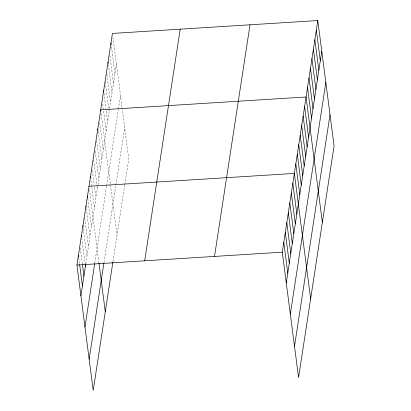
<?xml version="1.0" encoding="UTF-8"?>
<svg xmlns="http://www.w3.org/2000/svg" width="411" height="411" viewBox="0 0 411 411"><rect width="100%" height="100%" fill="white"/><g stroke="black" fill="none" stroke-linecap="round" stroke-linejoin="round"><path stroke-width="0.31" stroke-dasharray="2.06 1.54" d="M85.817 263.77L97.839 185.361M97.931 184.765L109.557 108.925M109.65 108.324L116.426 64.137M94.782 263.025L106.567 186.152M106.66 185.556L118.286 109.716M118.378 109.121L120.485 95.383M103.973 262.537L115.784 185.505M115.876 184.904L124.661 127.58M112.974 261.535L124.692 185.099M124.785 184.503L128.72 158.826L122.17 108.386M112.922 37.185L122.093 107.764M111.458 46.741L114.957 73.692M109.912 55.67L113.493 83.248M108.365 64.594L112.028 92.799M106.901 74.15L110.564 102.354M105.19 81.825L108.612 108.15M108.694 108.776L109.1 111.91M103.973 93.261L107.636 121.466M102.668 104.065L106.172 131.017M101.204 113.621L110.369 184.2M110.451 184.822L117.001 235.262M99.657 122.55L103.238 150.128M98.111 131.479L101.774 159.684M96.647 141.035L100.31 169.234M95.265 151.212L98.846 178.79M93.718 160.141L97.381 188.346M92.331 170.324L94.206 184.739M94.53 187.246L95.917 197.902M90.949 180.506L94.453 207.452M89.403 189.43L98.892 262.495M87.815 198.647L91.478 226.851M86.305 208.495L89.968 236.695M84.794 218.339L88.457 246.543M83.284 228.182L86.947 256.387M81.774 238.026L85.113 263.723M80.268 247.869L82.385 264.165M78.758 257.712L79.57 263.98"/><path stroke-width="0.62" d="M112.881 262.136L93.21 390.45L76.924 265.049L112.434 33.425L317.79 20.55L334.076 145.951L298.566 377.575L282.28 252.174L317.79 20.55M80.91 295.761L85.817 263.77M84.969 327.007L94.684 263.636M89.151 359.204L103.88 263.132M144.687 260.8L180.203 29.176M214.511 256.423L250.022 24.799M286.267 282.886L321.777 51.262M290.325 314.132L325.836 82.508M294.507 346.329L330.018 114.705M88.997 186.296L294.353 173.421L310.639 298.823M76.924 265.049L282.28 252.174M316.326 30.106L320.313 60.818M314.862 39.662L318.849 70.368M313.398 49.212L317.384 79.924M311.934 58.768L315.92 89.48M310.464 68.324L314.456 99.036M309 77.879L312.992 108.586M307.536 87.43L311.528 118.142M322.358 222.387L306.072 96.986L100.716 109.86L100.88 111.114M304.608 106.541L308.594 137.253M303.143 116.097L307.13 146.804M301.679 125.648L305.666 156.36M300.21 135.204L304.202 165.916M298.746 144.759L302.737 175.471M297.281 154.315L301.273 185.027M295.817 163.866L299.804 194.578M292.843 183.265L296.829 213.977M291.332 193.108L295.324 223.82M289.827 202.957L293.814 233.664M288.317 212.8L292.303 243.507M286.806 222.644L290.793 253.356M285.296 232.487L289.287 263.199M283.785 242.331L287.777 273.043M110.97 42.98L111.217 44.861M108.042 62.087L108.201 63.34M103.644 90.754L103.808 92.007M97.787 128.972L97.952 130.225M90.461 176.745L90.626 177.999M98.974 263.117L105.283 311.697M87.486 196.139L87.651 197.393M85.976 205.988L86.14 207.242M82.96 225.675L83.125 226.929M81.45 235.518L81.614 236.772M85.195 264.35L85.437 266.23M82.462 264.792L83.931 276.074M78.434 255.205L78.593 256.459M79.652 264.607L82.421 285.917"/></g></svg>
